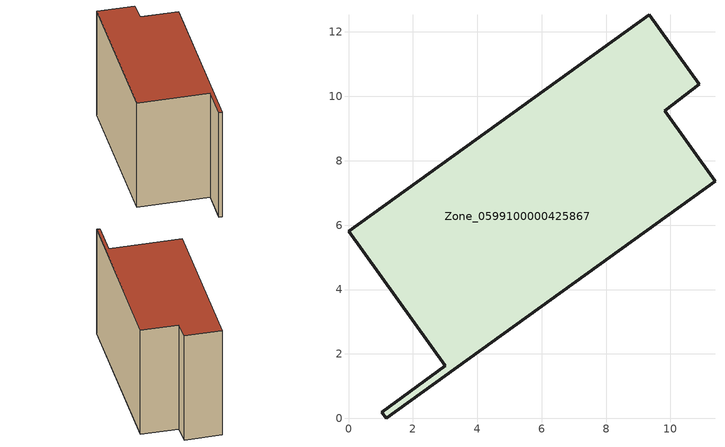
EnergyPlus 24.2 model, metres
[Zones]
Zone_0599100000425867
 floor ground (C_G): 0,5.81 9.34,12.54 10.9,10.37 9.83,9.55 11.38,7.36 1.17,0 1.03,0.19 3.01,1.63 z0
 wall outside (C_F): 9.83,9.55 10.9,10.37 9.34,12.54 0,5.81 3.01,1.63 1.03,0.19 1.17,0 11.38,7.36 9.83,9.55 z0:8.54
 roof outside (C_R): 1.17,0 11.38,7.36 9.83,9.55 10.9,10.37 9.34,12.54 0,5.81 3.01,1.63 1.03,0.19 z8.54
[BUILDING]
Pand.0599100000425867: North Axis=0; Terrain=City; Loads Convergence Tolerance Value=0.04; Temperature Convergence Tolerance Value=0.4; Solar Distribution=FullExterior; Maximum Number of Warmup Days=25; Minimum Number of Warmup Days=1
[Site:Location]
Rotterdam.The.Hague.AP_ZH_NLD Design_Conditions: Latitude=51.96; Longitude=4.45; Time Zone=1; Elevation=-4.5
[SITE:GROUNDTEMPERATURE:BUILDINGSURFACE]
18, 18, 18, 18, 18, 18, 18, 18, 18, 18, 18, 18
[MATERIAL] Thermal Absorptance=0.9; Solar Absorptance=0.7; Visible Absorptance=0.7
Name | Roughness | Thickness | Conductivity | Density | Specific Heat
G.TI.2006-2014 | MediumSmooth | 0.15 | 0.06 | 540 | 1210
F.TI.2006-2014 | Rough | 0.3 | 0.12 | 1920 | 840
R.TI.2006-2014 | MediumRough | 0.2 | 0.08 | 1500 | 1000
[CONSTRUCTION]
C_G: G.TI.2006-2014
C_F: F.TI.2006-2014
C_R: R.TI.2006-2014
[ZONE]
Zone_0599100000425867: Type=1; Multiplier=1; Ceiling Height=Autocalculate; Volume=Autocalculate; Floor Area=autocalculate; Part of Total Floor Area=Yes
[ZONEINFILTRATION:DESIGNFLOWRATE]
Infil_Zone_0599100000425867: Zone or ZoneList or Space or SpaceList=Zone_0599100000425867; Schedule=AlwaysOn; Design Flow Rate Calculation Method=Flow/Area; Flow Rate per Floor Area=0.0015; Constant Term Coefficient=1; Temperature Term Coefficient=0; Velocity Term Coefficient=0; Velocity Squared Term Coefficient=0
[HVACTEMPLATE:ZONE:IDEALLOADSAIRSYSTEM]
Zone_0599100000425867: Maximum Heating Supply Air Temperature=50; Minimum Cooling Supply Air Temperature=13; Maximum Heating Supply Air Humidity Ratio=0.0156; Minimum Cooling Supply Air Humidity Ratio=0.0077; Heating Limit=NoLimit; Cooling Limit=NoLimit; Dehumidification Control Type=ConstantSensibleHeatRatio; Cooling Sensible Heat Ratio=0.7; Dehumidification Setpoint=60; Humidification Control Type=None; Humidification Setpoint=30; Outdoor Air Method=None; Outdoor Air Flow Rate per Person=0.00944; Outdoor Air Flow Rate per Zone Floor Area=0; Outdoor Air Flow Rate per Zone=0; Demand Controlled Ventilation Type=None; Outdoor Air Economizer Type=NoEconomizer; Heat Recovery Type=None; Sensible Heat Recovery Effectiveness=0.7; Latent Heat Recovery Effectiveness=0.65
[ZONECONTROL:THERMOSTAT]
ThermostatControl_Zone_0599100000425867: Zone or ZoneList=Zone_0599100000425867; Control Type Schedule=DualSetpointControlType; Control 1=Thermostat_Zone_0599100000425867; Temperature Difference Between Cutout And Setpoint=0
[THERMOSTATSETPOINT:DUALSETPOINT]
Thermostat_Zone_0599100000425867: Heating Setpoint Temperature Schedule=HeatingSetpoint_Zone_0599100000425867; Cooling Setpoint Temperature Schedule=CoolingSetpoint_Zone_0599100000425867
[SCHEDULE:COMPACT]
HeatingSetpoint_Zone_0599100000425867: Through: 12/31, For: AllDays, Until: 24:00, 21
CoolingSetpoint_Zone_0599100000425867: Through: 12/31, For: AllDays, Until: 24:00, 24
DualSetpointControlType: Through: 12/31, For: AllDays, Until: 24:00, 4
AlwaysOn: Through: 12/31, For: AllDays, Until: 24:00, 1
